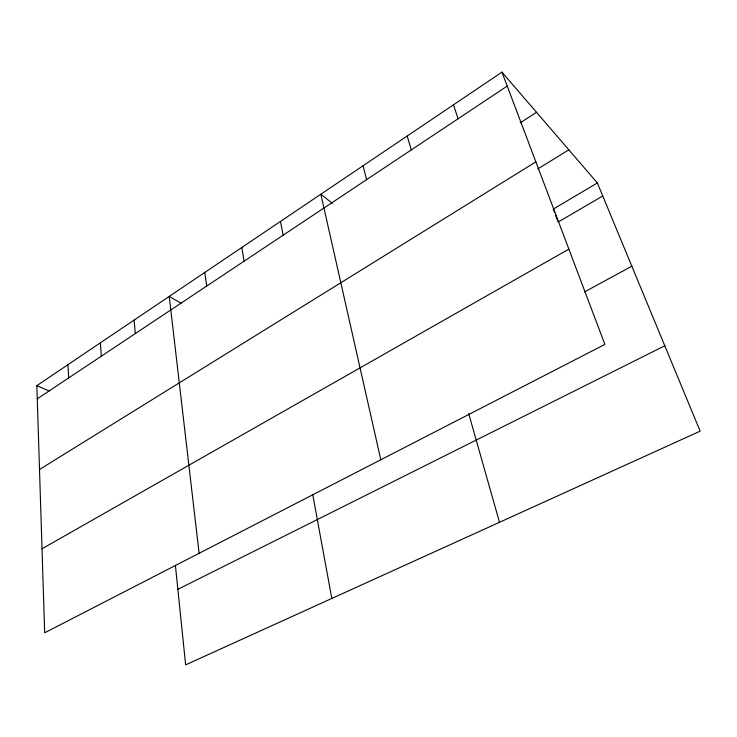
<?xml version="1.0" encoding="UTF-8"?>
<svg xmlns="http://www.w3.org/2000/svg" width="737" height="737" viewBox="0 0 737 737"><rect width="100%" height="100%" fill="white"/><g stroke="black" fill="none" stroke-linecap="round" stroke-linejoin="round"><path stroke-width="1.11" d="M501.952 72.143L604.884 344.409L44.671 632.807L36.85 385.644L501.952 72.143L597.357 182.96L700.15 431.163L185.632 664.857L175.388 565.343M37.265 398.828L507.213 86.072M520.239 122.812L536.545 112.328M39.503 469.515L535.863 161.854M537.863 168.902L568.835 149.832M597.357 182.96L553.257 209.078L554.381 212.072M558.149 222.04L602.746 195.978M42.018 548.77L568.853 249.124M584.552 291.926L631.821 266.186M177.857 589.333L664.783 345.773M36.85 385.644L49.268 391.061M181.155 303.294L169.224 296.421L199.119 553.294M332.313 203.283L320.835 194.227L380.808 459.759M555.514 215.066L557.78 221.045M453.448 104.838L458.101 118.749M407.192 136.023L411.292 149.906M468.695 413.614L499.483 522.303M363.037 165.779L366.621 179.635M280.465 221.441L283.146 235.186M312.755 494.674L331.807 598.462M241.81 247.494L244.094 261.174M204.766 272.469L206.682 286.076M134.088 320.098L135.341 333.557M100.37 342.825L101.319 356.192M67.979 364.658L68.661 377.934"/></g></svg>
